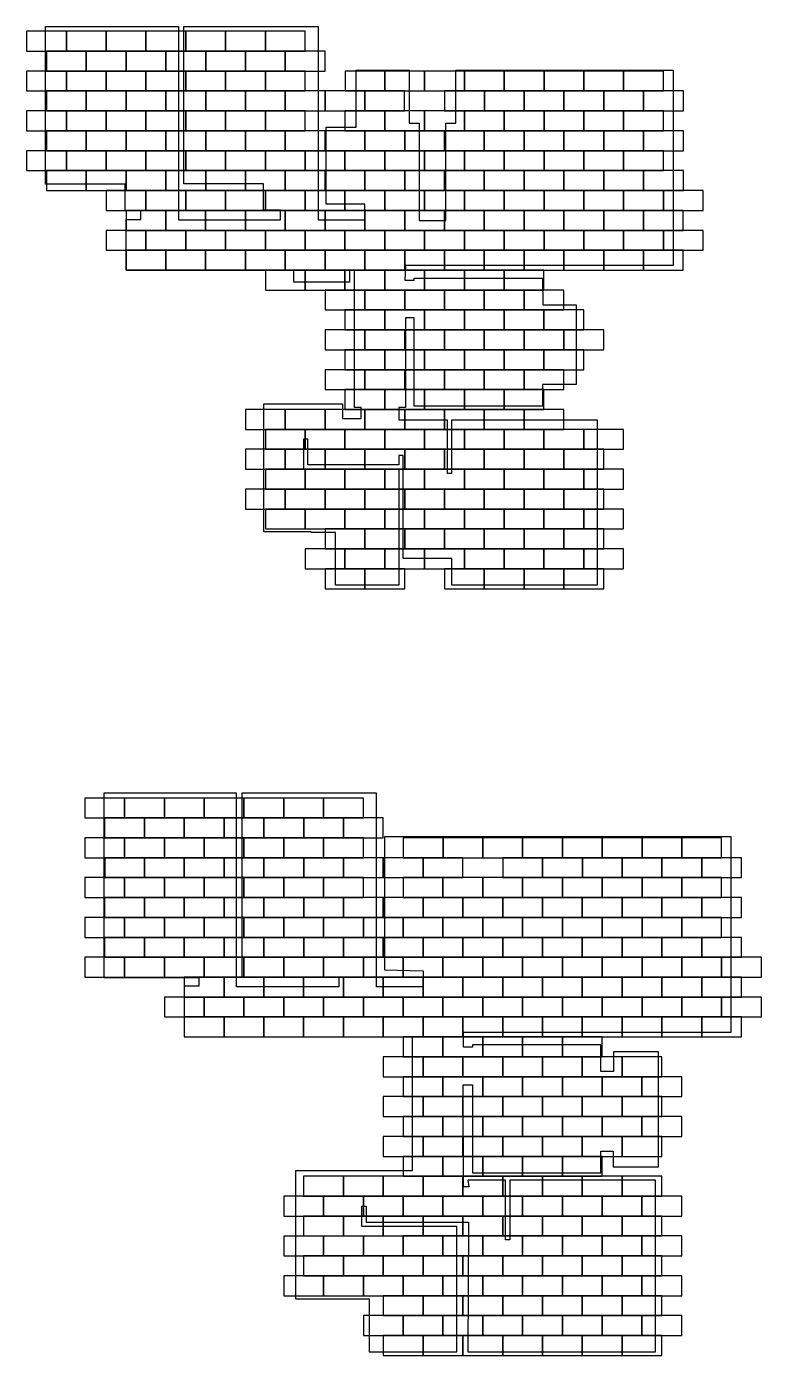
# Model space of a CAD drawing. Header units: millimetres. Extents: x 346859 to 753976, y -86090 to 5333.
# Drawn here: x 365323 to 381938, y -43270 to -13232 of the extents above; entities that cross this region are included whole.
import ezdxf

# ---------------------------------------------------------------- set-up
doc = ezdxf.new("R2010")
doc.units = ezdxf.units.MM
doc.header["$LTSCALE"] = 60
for name, color, linetype in [('03-WAL NEW', 3, 'Continuous'), ('06-FUR', 6, 'Continuous'), ('07-DIM WAL', 5, 'Continuous')]:
    doc.layers.add(name, color=color, linetype=linetype)

msp = doc.modelspace()

# ---------------------------------------------------------------- linework, layer by layer
at = {"layer": '03-WAL NEW'}
msp.add_lwpolyline([(365752, -16794.4), (365752, -13232.4), (368757, -13232.4), (368757, -17394.4), (368757, -17603.4), (371067, -17603.4), (371067, -17385.4), (370677, -17385.4), (370677, -16785.4), (368877, -16785.4), (368877, -13232.4), (371917, -13232.4), (371917, -17603.4), (372972, -17603.4), (372972, -17244.4), (372097, -17244.4), (372097, -15504.4), (372777, -15504.4), (372777, -14214.4), (373977, -14214.4), (373977, -15414.1), (374202, -15414.1), (374202, -17614.4), (374802, -17614.4), (374802, -15414.1), (375027, -15414.1), (375027, -14214.4), (379941, -14214.4), (379941, -18632.4), (373887, -18632.4), (373877, -18967.4), (374087, -18967.4), (374087, -18918.4), (376988, -18918.4), (376994, -19523.4), (377749, -19523.4), (377749, -21323.4), (376988, -21323.4), (376988, -21810.4), (374087, -21810.4), (374087, -19819.4), (373887, -19819.4), (373887, -21844.4), (373736.5, -21844.4), (373736.5, -22125.4), (374836, -22125.4), (374836, -23325.4), (374936, -23325.4), (374936, -22125.4), (378226, -22125.4), (378226, -25855.4), (374936, -25855.4), (374936, -25255.4), (373836.5, -25255.4), (373836.5, -22925.4), (373736.5, -22925.4), (373736.5, -23139.4), (371684, -23139.4), (371684, -22562.4), (371584, -22562.4), (371584, -23239.4), (373736.5, -23239.4), (373736.5, -25855.4), (372305, -25855.4), (372305, -24671.4), (371755, -24671.4), (371755, -24651.4), (371459, -24651.4), (370684, -24651.4), (370684, -21762.4), (371714, -21762.4), (372466, -21762.4), (372466, -22094.4), (372886.5, -22094.4), (372886.5, -21844.4), (372735, -21844.4), (372735, -18738.4), (372626, -18738.4), (372626, -19012.4), (371366, -19012.4), (371366, -18738.4), (367572, -18738.4), (367572, -17594.4), (367904, -17594.4), (367904, -17394.4), (367552, -17394.4), (367552, -16794.4), (365752, -16794.4)], dxfattribs=at)
at = {"layer": '06-FUR'}
for points in [[(365322.9, -13788.4), (366222.9, -13788.4), (366222.9, -13338.4), (365322.9, -13338.4)], [(366222.9, -13788.4), (367122.9, -13788.4), (367122.9, -13338.4), (366222.9, -13338.4)], [(367122.9, -13788.4), (368022.9, -13788.4), (368022.9, -13338.4), (367122.9, -13338.4)], [(368022.9, -13788.4), (368922.9, -13788.4), (368922.9, -13338.4), (368022.9, -13338.4)], [(368922.9, -13788.4), (369822.9, -13788.4), (369822.9, -13338.4), (368922.9, -13338.4)], [(369822.9, -13788.4), (370722.9, -13788.4), (370722.9, -13338.4), (369822.9, -13338.4)], [(370722.9, -13788.4), (371622.9, -13788.4), (371622.9, -13338.4), (370722.9, -13338.4)], [(365772.6, -14238.4), (366672.6, -14238.4), (366672.6, -13788.4), (365772.6, -13788.4)], [(366672.6, -14238.4), (367572.6, -14238.4), (367572.6, -13788.4), (366672.6, -13788.4)], [(367572.6, -14238.4), (368472.6, -14238.4), (368472.6, -13788.4), (367572.6, -13788.4)], [(368472.6, -14238.4), (369372.6, -14238.4), (369372.6, -13788.4), (368472.6, -13788.4)], [(369372.6, -14238.4), (370272.6, -14238.4), (370272.6, -13788.4), (369372.6, -13788.4)], [(370272.6, -14238.4), (371172.6, -14238.4), (371172.6, -13788.4), (370272.6, -13788.4)], [(371172.6, -14238.4), (372072.6, -14238.4), (372072.6, -13788.4), (371172.6, -13788.4)], [(365323.4, -14688.4), (366223.4, -14688.4), (366223.4, -14238.4), (365323.4, -14238.4)], [(366223.2, -14688.4), (367123.2, -14688.4), (367123.2, -14238.4), (366223.2, -14238.4)], [(367123.2, -14688.4), (368023.2, -14688.4), (368023.2, -14238.4), (367123.2, -14238.4)], [(368023.2, -14688.4), (368923.2, -14688.4), (368923.2, -14238.4), (368023.2, -14238.4)], [(368923.2, -14688.4), (369823.2, -14688.4), (369823.2, -14238.4), (368923.2, -14238.4)], [(369823.2, -14688.4), (370723.2, -14688.4), (370723.2, -14238.4), (369823.2, -14238.4)], [(370723.2, -14688.4), (371623.2, -14688.4), (371623.2, -14238.4), (370723.2, -14238.4)], [(372523.7, -14688.4), (373423.7, -14688.4), (373423.7, -14238.4), (372523.7, -14238.4)], [(373423.7, -14688.4), (374323.7, -14688.4), (374323.7, -14238.4), (373423.7, -14238.4)], [(374323.2, -14688.4), (375223.2, -14688.4), (375223.2, -14238.4), (374323.2, -14238.4)], [(375223.2, -14688.4), (376123.2, -14688.4), (376123.2, -14238.4), (375223.2, -14238.4)], [(376123.2, -14688.4), (377023.2, -14688.4), (377023.2, -14238.4), (376123.2, -14238.4)], [(377023.2, -14688.4), (377923.2, -14688.4), (377923.2, -14238.4), (377023.2, -14238.4)], [(377923.2, -14688.4), (378823.2, -14688.4), (378823.2, -14238.4), (377923.2, -14238.4)], [(378823.2, -14688.4), (379723.2, -14688.4), (379723.2, -14238.4), (378823.2, -14238.4)], [(365773.2, -15138.4), (366673.2, -15138.4), (366673.2, -14688.4), (365773.2, -14688.4)], [(366673.2, -15138.4), (367573.2, -15138.4), (367573.2, -14688.4), (366673.2, -14688.4)], [(367573.2, -15138.4), (368473.2, -15138.4), (368473.2, -14688.4), (367573.2, -14688.4)], [(368473.2, -15138.4), (369373.2, -15138.4), (369373.2, -14688.4), (368473.2, -14688.4)], [(369373.2, -15138.4), (370273.2, -15138.4), (370273.2, -14688.4), (369373.2, -14688.4)], [(370273.2, -15138.4), (371173.2, -15138.4), (371173.2, -14688.4), (370273.2, -14688.4)], [(371173.2, -15138.4), (372073.2, -15138.4), (372073.2, -14688.4), (371173.2, -14688.4)], [(372072, -15138.4), (372972, -15138.4), (372972, -14688.4), (372072, -14688.4)], [(372970.9, -15138.4), (373870.9, -15138.4), (373870.9, -14688.4), (372970.9, -14688.4)], [(374773.2, -15138.4), (375673.2, -15138.4), (375673.2, -14688.4), (374773.2, -14688.4)], [(375673.2, -15138.4), (376573.2, -15138.4), (376573.2, -14688.4), (375673.2, -14688.4)], [(376573.2, -15138.4), (377473.2, -15138.4), (377473.2, -14688.4), (376573.2, -14688.4)], [(377473.2, -15138.4), (378373.2, -15138.4), (378373.2, -14688.4), (377473.2, -14688.4)], [(378373.2, -15138.4), (379273.2, -15138.4), (379273.2, -14688.4), (378373.2, -14688.4)], [(379273.2, -15138.4), (380173.2, -15138.4), (380173.2, -14688.4), (379273.2, -14688.4)], [(365323.2, -15588.4), (366223.2, -15588.4), (366223.2, -15138.4), (365323.2, -15138.4)], [(366223.2, -15588.4), (367123.2, -15588.4), (367123.2, -15138.4), (366223.2, -15138.4)], [(367123.2, -15588.4), (368023.2, -15588.4), (368023.2, -15138.4), (367123.2, -15138.4)], [(368023.2, -15588.4), (368923.2, -15588.4), (368923.2, -15138.4), (368023.2, -15138.4)], [(368923.2, -15588.4), (369823.2, -15588.4), (369823.2, -15138.4), (368923.2, -15138.4)], [(369823.2, -15588.4), (370723.2, -15588.4), (370723.2, -15138.4), (369823.2, -15138.4)], [(370723.2, -15588.4), (371623.2, -15588.4), (371623.2, -15138.4), (370723.2, -15138.4)], [(372522.6, -15588.4), (373422.6, -15588.4), (373422.6, -15138.4), (372522.6, -15138.4)], [(373422.6, -15588.4), (374322.6, -15588.4), (374322.6, -15138.4), (373422.6, -15138.4)], [(374323.2, -15588.4), (375223.2, -15588.4), (375223.2, -15138.4), (374323.2, -15138.4)], [(375223.2, -15588.4), (376123.2, -15588.4), (376123.2, -15138.4), (375223.2, -15138.4)], [(376123.2, -15588.4), (377023.2, -15588.4), (377023.2, -15138.4), (376123.2, -15138.4)], [(377023.2, -15588.4), (377923.2, -15588.4), (377923.2, -15138.4), (377023.2, -15138.4)], [(377923.2, -15588.4), (378823.2, -15588.4), (378823.2, -15138.4), (377923.2, -15138.4)], [(378823.2, -15588.4), (379723.2, -15588.4), (379723.2, -15138.4), (378823.2, -15138.4)], [(365772.9, -16038.4), (366672.9, -16038.4), (366672.9, -15588.4), (365772.9, -15588.4)], [(366672.9, -16038.4), (367572.9, -16038.4), (367572.9, -15588.4), (366672.9, -15588.4)], [(367572.9, -16038.4), (368472.9, -16038.4), (368472.9, -15588.4), (367572.9, -15588.4)], [(368472.9, -16038.4), (369372.9, -16038.4), (369372.9, -15588.4), (368472.9, -15588.4)], [(369372.9, -16038.4), (370272.9, -16038.4), (370272.9, -15588.4), (369372.9, -15588.4)], [(370272.9, -16038.4), (371172.9, -16038.4), (371172.9, -15588.4), (370272.9, -15588.4)], [(371172.9, -16038.4), (372072.9, -16038.4), (372072.9, -15588.4), (371172.9, -15588.4)], [(372072.6, -16038.4), (372972.6, -16038.4), (372972.6, -15588.4), (372072.6, -15588.4)], [(372972.6, -16038.4), (373872.6, -16038.4), (373872.6, -15588.4), (372972.6, -15588.4)], [(373872.6, -16038.4), (374772.6, -16038.4), (374772.6, -15588.4), (373872.6, -15588.4)], [(374772.9, -16038.4), (375672.9, -16038.4), (375672.9, -15588.4), (374772.9, -15588.4)], [(375672.9, -16038.4), (376572.9, -16038.4), (376572.9, -15588.4), (375672.9, -15588.4)], [(376572.9, -16038.4), (377472.9, -16038.4), (377472.9, -15588.4), (376572.9, -15588.4)], [(377472.9, -16038.4), (378372.9, -16038.4), (378372.9, -15588.4), (377472.9, -15588.4)], [(378372.9, -16038.4), (379272.9, -16038.4), (379272.9, -15588.4), (378372.9, -15588.4)], [(379272.9, -16038.4), (380172.9, -16038.4), (380172.9, -15588.4), (379272.9, -15588.4)], [(365322.9, -16488.4), (366222.9, -16488.4), (366222.9, -16038.4), (365322.9, -16038.4)], [(366222.9, -16488.4), (367122.9, -16488.4), (367122.9, -16038.4), (366222.9, -16038.4)], [(367122.9, -16488.4), (368022.9, -16488.4), (368022.9, -16038.4), (367122.9, -16038.4)], [(368022.9, -16488.4), (368922.9, -16488.4), (368922.9, -16038.4), (368022.9, -16038.4)], [(368922.9, -16488.4), (369822.9, -16488.4), (369822.9, -16038.4), (368922.9, -16038.4)], [(369822.9, -16488.4), (370722.9, -16488.4), (370722.9, -16038.4), (369822.9, -16038.4)], [(370722.9, -16488.4), (371622.9, -16488.4), (371622.9, -16038.4), (370722.9, -16038.4)], [(371622.6, -16488.4), (372522.6, -16488.4), (372522.6, -16038.4), (371622.6, -16038.4)], [(372522.6, -16488.4), (373422.6, -16488.4), (373422.6, -16038.4), (372522.6, -16038.4)], [(373422.6, -16488.4), (374322.6, -16488.4), (374322.6, -16038.4), (373422.6, -16038.4)], [(374322.9, -16488.4), (375222.9, -16488.4), (375222.9, -16038.4), (374322.9, -16038.4)], [(375222.9, -16488.4), (376122.9, -16488.4), (376122.9, -16038.4), (375222.9, -16038.4)], [(376122.9, -16488.4), (377022.9, -16488.4), (377022.9, -16038.4), (376122.9, -16038.4)], [(377022.9, -16488.4), (377922.9, -16488.4), (377922.9, -16038.4), (377022.9, -16038.4)], [(377922.9, -16488.4), (378822.9, -16488.4), (378822.9, -16038.4), (377922.9, -16038.4)], [(378822.9, -16488.4), (379722.9, -16488.4), (379722.9, -16038.4), (378822.9, -16038.4)], [(365772.6, -16938.4), (366672.6, -16938.4), (366672.6, -16488.4), (365772.6, -16488.4)], [(366672.6, -16938.4), (367572.6, -16938.4), (367572.6, -16488.4), (366672.6, -16488.4)], [(367572.6, -16938.4), (368472.6, -16938.4), (368472.6, -16488.4), (367572.6, -16488.4)], [(368472.6, -16938.4), (369372.6, -16938.4), (369372.6, -16488.4), (368472.6, -16488.4)], [(369372.6, -16938.4), (370272.6, -16938.4), (370272.6, -16488.4), (369372.6, -16488.4)], [(370272.6, -16938.4), (371172.6, -16938.4), (371172.6, -16488.4), (370272.6, -16488.4)], [(371172.6, -16938.4), (372072.6, -16938.4), (372072.6, -16488.4), (371172.6, -16488.4)], [(372072.6, -16938.4), (372972.6, -16938.4), (372972.6, -16488.4), (372072.6, -16488.4)], [(372972.6, -16938.4), (373872.6, -16938.4), (373872.6, -16488.4), (372972.6, -16488.4)], [(373872.6, -16938.4), (374772.6, -16938.4), (374772.6, -16488.4), (373872.6, -16488.4)], [(374772.6, -16938.4), (375672.6, -16938.4), (375672.6, -16488.4), (374772.6, -16488.4)], [(375672.6, -16938.4), (376572.6, -16938.4), (376572.6, -16488.4), (375672.6, -16488.4)], [(376572.6, -16938.4), (377472.6, -16938.4), (377472.6, -16488.4), (376572.6, -16488.4)], [(377472.6, -16938.4), (378372.6, -16938.4), (378372.6, -16488.4), (377472.6, -16488.4)], [(378372.6, -16938.4), (379272.6, -16938.4), (379272.6, -16488.4), (378372.6, -16488.4)], [(379272.6, -16938.4), (380172.6, -16938.4), (380172.6, -16488.4), (379272.6, -16488.4)], [(367122.6, -17388.4), (368022.6, -17388.4), (368022.6, -16938.4), (367122.6, -16938.4)], [(368022.6, -17388.4), (368922.6, -17388.4), (368922.6, -16938.4), (368022.6, -16938.4)], [(368922.6, -17388.4), (369822.6, -17388.4), (369822.6, -16938.4), (368922.6, -16938.4)], [(369822.6, -17388.4), (370722.6, -17388.4), (370722.6, -16938.4), (369822.6, -16938.4)], [(370722.6, -17388.4), (371622.6, -17388.4), (371622.6, -16938.4), (370722.6, -16938.4)], [(371622.6, -17388.4), (372522.6, -17388.4), (372522.6, -16938.4), (371622.6, -16938.4)], [(372522.6, -17388.4), (373422.6, -17388.4), (373422.6, -16938.4), (372522.6, -16938.4)], [(373422.6, -17388.4), (374322.6, -17388.4), (374322.6, -16938.4), (373422.6, -16938.4)], [(374322.6, -17388.4), (375222.6, -17388.4), (375222.6, -16938.4), (374322.6, -16938.4)], [(375222.6, -17388.4), (376122.6, -17388.4), (376122.6, -16938.4), (375222.6, -16938.4)], [(376122.6, -17388.4), (377022.6, -17388.4), (377022.6, -16938.4), (376122.6, -16938.4)], [(377022.6, -17388.4), (377922.6, -17388.4), (377922.6, -16938.4), (377022.6, -16938.4)], [(377922.6, -17388.4), (378822.6, -17388.4), (378822.6, -16938.4), (377922.6, -16938.4)], [(378822.6, -17388.4), (379722.6, -17388.4), (379722.6, -16938.4), (378822.6, -16938.4)], [(379722.6, -17388.4), (380622.6, -17388.4), (380622.6, -16938.4), (379722.6, -16938.4)], [(367572.3, -17838.4), (368472.3, -17838.4), (368472.3, -17388.4), (367572.3, -17388.4)], [(368472.3, -17838.4), (369372.3, -17838.4), (369372.3, -17388.4), (368472.3, -17388.4)], [(369372.3, -17838.4), (370272.3, -17838.4), (370272.3, -17388.4), (369372.3, -17388.4)], [(370272.3, -17838.4), (371172.3, -17838.4), (371172.3, -17388.4), (370272.3, -17388.4)], [(371172.3, -17838.4), (372072.3, -17838.4), (372072.3, -17388.4), (371172.3, -17388.4)], [(372072.3, -17838.4), (372972.3, -17838.4), (372972.3, -17388.4), (372072.3, -17388.4)], [(372972.3, -17838.4), (373872.3, -17838.4), (373872.3, -17388.4), (372972.3, -17388.4)], [(373872.3, -17838.4), (374772.3, -17838.4), (374772.3, -17388.4), (373872.3, -17388.4)], [(374772.3, -17838.4), (375672.3, -17838.4), (375672.3, -17388.4), (374772.3, -17388.4)], [(375672.3, -17838.4), (376572.3, -17838.4), (376572.3, -17388.4), (375672.3, -17388.4)], [(376572.3, -17838.4), (377472.3, -17838.4), (377472.3, -17388.4), (376572.3, -17388.4)], [(377472.3, -17838.4), (378372.3, -17838.4), (378372.3, -17388.4), (377472.3, -17388.4)], [(378372.3, -17838.4), (379272.3, -17838.4), (379272.3, -17388.4), (378372.3, -17388.4)], [(379272.3, -17838.4), (380172.3, -17838.4), (380172.3, -17388.4), (379272.3, -17388.4)], [(367122.3, -18288.4), (368022.3, -18288.4), (368022.3, -17838.4), (367122.3, -17838.4)], [(368022.3, -18288.4), (368922.3, -18288.4), (368922.3, -17838.4), (368022.3, -17838.4)], [(368922.3, -18288.4), (369822.3, -18288.4), (369822.3, -17838.4), (368922.3, -17838.4)], [(369822.3, -18288.4), (370722.3, -18288.4), (370722.3, -17838.4), (369822.3, -17838.4)], [(370722.3, -18288.4), (371622.3, -18288.4), (371622.3, -17838.4), (370722.3, -17838.4)], [(371622.3, -18288.4), (372522.3, -18288.4), (372522.3, -17838.4), (371622.3, -17838.4)], [(372522.3, -18288.4), (373422.3, -18288.4), (373422.3, -17838.4), (372522.3, -17838.4)], [(373422.3, -18288.4), (374322.3, -18288.4), (374322.3, -17838.4), (373422.3, -17838.4)], [(374322.3, -18288.4), (375222.3, -18288.4), (375222.3, -17838.4), (374322.3, -17838.4)], [(375222.3, -18288.4), (376122.3, -18288.4), (376122.3, -17838.4), (375222.3, -17838.4)], [(376122.3, -18288.4), (377022.3, -18288.4), (377022.3, -17838.4), (376122.3, -17838.4)], [(377022.3, -18288.4), (377922.3, -18288.4), (377922.3, -17838.4), (377022.3, -17838.4)], [(377922.3, -18288.4), (378822.3, -18288.4), (378822.3, -17838.4), (377922.3, -17838.4)], [(378822.3, -18288.4), (379722.3, -18288.4), (379722.3, -17838.4), (378822.3, -17838.4)], [(379722.3, -18288.4), (380622.3, -18288.4), (380622.3, -17838.4), (379722.3, -17838.4)], [(367572, -18738.4), (368472, -18738.4), (368472, -18288.4), (367572, -18288.4)], [(368472, -18738.4), (369372, -18738.4), (369372, -18288.4), (368472, -18288.4)], [(369372, -18738.4), (370272, -18738.4), (370272, -18288.4), (369372, -18288.4)], [(370272, -18738.4), (371172, -18738.4), (371172, -18288.4), (370272, -18288.4)], [(371172, -18738.4), (372072, -18738.4), (372072, -18288.4), (371172, -18288.4)], [(372072, -18738.4), (372972, -18738.4), (372972, -18288.4), (372072, -18288.4)], [(372972, -18738.4), (373872, -18738.4), (373872, -18288.4), (372972, -18288.4)], [(373872, -18738.4), (374772, -18738.4), (374772, -18288.4), (373872, -18288.4)], [(374772, -18738.4), (375672, -18738.4), (375672, -18288.4), (374772, -18288.4)], [(375672, -18738.4), (376572, -18738.4), (376572, -18288.4), (375672, -18288.4)], [(376572, -18738.4), (377472, -18738.4), (377472, -18288.4), (376572, -18288.4)], [(377472, -18738.4), (378372, -18738.4), (378372, -18288.4), (377472, -18288.4)], [(378372, -18738.4), (379272, -18738.4), (379272, -18288.4), (378372, -18288.4)], [(379272, -18738.4), (380172, -18738.4), (380172, -18288.4), (379272, -18288.4)], [(370722, -19188.4), (371622, -19188.4), (371622, -18738.4), (370722, -18738.4)], [(371622, -19188.4), (372522, -19188.4), (372522, -18738.4), (371622, -18738.4)], [(372522, -19188.4), (373422, -19188.4), (373422, -18738.4), (372522, -18738.4)], [(373422, -19188.4), (374322, -19188.4), (374322, -18738.4), (373422, -18738.4)], [(374322, -19188.4), (375222, -19188.4), (375222, -18738.4), (374322, -18738.4)], [(375222, -19188.4), (376122, -19188.4), (376122, -18738.4), (375222, -18738.4)], [(376122, -19188.4), (377022, -19188.4), (377022, -18738.4), (376122, -18738.4)], [(372072, -19638.4), (372972, -19638.4), (372972, -19188.4), (372072, -19188.4)], [(372972, -19638.4), (373872, -19638.4), (373872, -19188.4), (372972, -19188.4)], [(373872, -19638.4), (374772, -19638.4), (374772, -19188.4), (373872, -19188.4)], [(374772, -19638.4), (375672, -19638.4), (375672, -19188.4), (374772, -19188.4)], [(375672, -19638.4), (376572, -19638.4), (376572, -19188.4), (375672, -19188.4)], [(376572, -19638.4), (377472, -19638.4), (377472, -19188.4), (376572, -19188.4)], [(372522, -20088.4), (373422, -20088.4), (373422, -19638.4), (372522, -19638.4)], [(373422, -20088.4), (374322, -20088.4), (374322, -19638.4), (373422, -19638.4)], [(374322, -20088.4), (375222, -20088.4), (375222, -19638.4), (374322, -19638.4)], [(375222, -20088.4), (376122, -20088.4), (376122, -19638.4), (375222, -19638.4)], [(376122, -20088.4), (377022, -20088.4), (377022, -19638.4), (376122, -19638.4)], [(377022, -20088.4), (377922, -20088.4), (377922, -19638.4), (377022, -19638.4)], [(372072, -20538.4), (372972, -20538.4), (372972, -20088.4), (372072, -20088.4)], [(372972, -20538.4), (373872, -20538.4), (373872, -20088.4), (372972, -20088.4)], [(373872, -20538.4), (374772, -20538.4), (374772, -20088.4), (373872, -20088.4)], [(374772, -20538.4), (375672, -20538.4), (375672, -20088.4), (374772, -20088.4)], [(375672, -20538.4), (376572, -20538.4), (376572, -20088.4), (375672, -20088.4)], [(376572, -20538.4), (377472, -20538.4), (377472, -20088.4), (376572, -20088.4)], [(377472, -20538.4), (378372, -20538.4), (378372, -20088.4), (377472, -20088.4)], [(372522, -20988.4), (373422, -20988.4), (373422, -20538.4), (372522, -20538.4)], [(373422, -20988.4), (374322, -20988.4), (374322, -20538.4), (373422, -20538.4)], [(374322, -20988.4), (375222, -20988.4), (375222, -20538.4), (374322, -20538.4)], [(375222, -20988.4), (376122, -20988.4), (376122, -20538.4), (375222, -20538.4)], [(376122, -20988.4), (377022, -20988.4), (377022, -20538.4), (376122, -20538.4)], [(377022, -20988.4), (377922, -20988.4), (377922, -20538.4), (377022, -20538.4)], [(372072, -21438.4), (372972, -21438.4), (372972, -20988.4), (372072, -20988.4)], [(372972, -21438.4), (373872, -21438.4), (373872, -20988.4), (372972, -20988.4)], [(373872, -21438.4), (374772, -21438.4), (374772, -20988.4), (373872, -20988.4)], [(374772, -21438.4), (375672, -21438.4), (375672, -20988.4), (374772, -20988.4)], [(375672, -21438.4), (376572, -21438.4), (376572, -20988.4), (375672, -20988.4)], [(376572, -21438.4), (377472, -21438.4), (377472, -20988.4), (376572, -20988.4)], [(372522, -21888.4), (373422, -21888.4), (373422, -21438.4), (372522, -21438.4)], [(373422, -21888.4), (374322, -21888.4), (374322, -21438.4), (373422, -21438.4)], [(374322, -21888.4), (375222, -21888.4), (375222, -21438.4), (374322, -21438.4)], [(375222, -21888.4), (376122, -21888.4), (376122, -21438.4), (375222, -21438.4)], [(376122, -21888.4), (377022, -21888.4), (377022, -21438.4), (376122, -21438.4)], [(370272, -22338.4), (371172, -22338.4), (371172, -21888.4), (370272, -21888.4)], [(371172, -22338.4), (372072, -22338.4), (372072, -21888.4), (371172, -21888.4)], [(372072, -22338.4), (372972, -22338.4), (372972, -21888.4), (372072, -21888.4)], [(372972, -22338.4), (373872, -22338.4), (373872, -21888.4), (372972, -21888.4)], [(373872, -22338.4), (374772, -22338.4), (374772, -21888.4), (373872, -21888.4)], [(374772, -22338.4), (375672, -22338.4), (375672, -21888.4), (374772, -21888.4)], [(375672, -22338.4), (376572, -22338.4), (376572, -21888.4), (375672, -21888.4)], [(376572, -22338.4), (377472, -22338.4), (377472, -21888.4), (376572, -21888.4)], [(370722, -22788.4), (371622, -22788.4), (371622, -22338.4), (370722, -22338.4)], [(371622, -22788.4), (372522, -22788.4), (372522, -22338.4), (371622, -22338.4)], [(372522, -22788.4), (373422, -22788.4), (373422, -22338.4), (372522, -22338.4)], [(373422, -22788.4), (374322, -22788.4), (374322, -22338.4), (373422, -22338.4)], [(374322, -22788.4), (375222, -22788.4), (375222, -22338.4), (374322, -22338.4)], [(375222, -22788.4), (376122, -22788.4), (376122, -22338.4), (375222, -22338.4)], [(376122, -22788.4), (377022, -22788.4), (377022, -22338.4), (376122, -22338.4)], [(377022, -22788.4), (377922, -22788.4), (377922, -22338.4), (377022, -22338.4)], [(377922, -22788.4), (378822, -22788.4), (378822, -22338.4), (377922, -22338.4)], [(370272, -23238.4), (371172, -23238.4), (371172, -22788.4), (370272, -22788.4)], [(371172, -23238.4), (372072, -23238.4), (372072, -22788.4), (371172, -22788.4)], [(372072, -23238.4), (372972, -23238.4), (372972, -22788.4), (372072, -22788.4)], [(372972, -23238.4), (373872, -23238.4), (373872, -22788.4), (372972, -22788.4)], [(373872, -23238.4), (374772, -23238.4), (374772, -22788.4), (373872, -22788.4)], [(374772, -23238.4), (375672, -23238.4), (375672, -22788.4), (374772, -22788.4)], [(375672, -23238.4), (376572, -23238.4), (376572, -22788.4), (375672, -22788.4)], [(376572, -23238.4), (377472, -23238.4), (377472, -22788.4), (376572, -22788.4)], [(377472, -23238.4), (378372, -23238.4), (378372, -22788.4), (377472, -22788.4)], [(370722, -23689.4), (371622, -23689.4), (371622, -23239.4), (370722, -23239.4)], [(371622, -23689.4), (372522, -23689.4), (372522, -23239.4), (371622, -23239.4)], [(372522, -23688.4), (373422, -23688.4), (373422, -23238.4), (372522, -23238.4)], [(373422, -23688.4), (374322, -23688.4), (374322, -23238.4), (373422, -23238.4)], [(374322, -23688.4), (375222, -23688.4), (375222, -23238.4), (374322, -23238.4)], [(375222, -23688.4), (376122, -23688.4), (376122, -23238.4), (375222, -23238.4)], [(376122, -23688.4), (377022, -23688.4), (377022, -23238.4), (376122, -23238.4)], [(377022, -23688.4), (377922, -23688.4), (377922, -23238.4), (377022, -23238.4)], [(377922, -23688.4), (378822, -23688.4), (378822, -23238.4), (377922, -23238.4)], [(370272, -24139.4), (371172, -24139.4), (371172, -23689.4), (370272, -23689.4)], [(371172, -24138.4), (372072, -24138.4), (372072, -23688.4), (371172, -23688.4)], [(372072, -24138.4), (372972, -24138.4), (372972, -23688.4), (372072, -23688.4)], [(372972, -24138.4), (373872, -24138.4), (373872, -23688.4), (372972, -23688.4)], [(373872, -24138.4), (374772, -24138.4), (374772, -23688.4), (373872, -23688.4)], [(374772, -24138.4), (375672, -24138.4), (375672, -23688.4), (374772, -23688.4)], [(375672, -24138.4), (376572, -24138.4), (376572, -23688.4), (375672, -23688.4)], [(376572, -24138.4), (377472, -24138.4), (377472, -23688.4), (376572, -23688.4)], [(377472, -24138.4), (378372, -24138.4), (378372, -23688.4), (377472, -23688.4)], [(370722, -24588.4), (371622, -24588.4), (371622, -24138.4), (370722, -24138.4)], [(371622, -24588.4), (372522, -24588.4), (372522, -24138.4), (371622, -24138.4)], [(372522, -24588.4), (373422, -24588.4), (373422, -24138.4), (372522, -24138.4)], [(373422, -24588.4), (374322, -24588.4), (374322, -24138.4), (373422, -24138.4)], [(374322, -24588.4), (375222, -24588.4), (375222, -24138.4), (374322, -24138.4)], [(375222, -24588.4), (376122, -24588.4), (376122, -24138.4), (375222, -24138.4)], [(376122, -24588.4), (377022, -24588.4), (377022, -24138.4), (376122, -24138.4)], [(377022, -24588.4), (377922, -24588.4), (377922, -24138.4), (377022, -24138.4)], [(377922, -24588.4), (378822, -24588.4), (378822, -24138.4), (377922, -24138.4)], [(372072, -25038.4), (372972, -25038.4), (372972, -24588.4), (372072, -24588.4)], [(372972, -25038.4), (373872, -25038.4), (373872, -24588.4), (372972, -24588.4)], [(373872, -25038.4), (374772, -25038.4), (374772, -24588.4), (373872, -24588.4)], [(374772, -25038.4), (375672, -25038.4), (375672, -24588.4), (374772, -24588.4)], [(375672, -25038.4), (376572, -25038.4), (376572, -24588.4), (375672, -24588.4)], [(376572, -25038.4), (377472, -25038.4), (377472, -24588.4), (376572, -24588.4)], [(377472, -25038.4), (378372, -25038.4), (378372, -24588.4), (377472, -24588.4)], [(371622, -25488.4), (372522, -25488.4), (372522, -25038.4), (371622, -25038.4)], [(372522, -25488.4), (373422, -25488.4), (373422, -25038.4), (372522, -25038.4)], [(373422, -25488.4), (374322, -25488.4), (374322, -25038.4), (373422, -25038.4)], [(374322, -25488.4), (375222, -25488.4), (375222, -25038.4), (374322, -25038.4)], [(375222, -25488.4), (376122, -25488.4), (376122, -25038.4), (375222, -25038.4)], [(376122, -25488.4), (377022, -25488.4), (377022, -25038.4), (376122, -25038.4)], [(377022, -25488.4), (377922, -25488.4), (377922, -25038.4), (377022, -25038.4)], [(377922, -25488.4), (378822, -25488.4), (378822, -25038.4), (377922, -25038.4)], [(372072, -25938.4), (372972, -25938.4), (372972, -25488.4), (372072, -25488.4)], [(372972, -25938.4), (373872, -25938.4), (373872, -25488.4), (372972, -25488.4)], [(374772, -25938.4), (375672, -25938.4), (375672, -25488.4), (374772, -25488.4)], [(375672, -25938.4), (376572, -25938.4), (376572, -25488.4), (375672, -25488.4)], [(376572, -25938.4), (377472, -25938.4), (377472, -25488.4), (376572, -25488.4)], [(377472, -25938.4), (378372, -25938.4), (378372, -25488.4), (377472, -25488.4)], [(366638.6, -31120.2), (367538.6, -31120.2), (367538.6, -30670.2), (366638.6, -30670.2)], [(367538.6, -31120.2), (368438.6, -31120.2), (368438.6, -30670.2), (367538.6, -30670.2)], [(368438.6, -31120.2), (369338.6, -31120.2), (369338.6, -30670.2), (368438.6, -30670.2)], [(369338.6, -31120.2), (370238.6, -31120.2), (370238.6, -30670.2), (369338.6, -30670.2)], [(370238.6, -31120.2), (371138.6, -31120.2), (371138.6, -30670.2), (370238.6, -30670.2)], [(371138.6, -31120.2), (372038.6, -31120.2), (372038.6, -30670.2), (371138.6, -30670.2)], [(372038.6, -31120.2), (372938.6, -31120.2), (372938.6, -30670.2), (372038.6, -30670.2)], [(367088.3, -31570.2), (367988.3, -31570.2), (367988.3, -31120.2), (367088.3, -31120.2)], [(367988.3, -31570.2), (368888.3, -31570.2), (368888.3, -31120.2), (367988.3, -31120.2)], [(368888.3, -31570.2), (369788.3, -31570.2), (369788.3, -31120.2), (368888.3, -31120.2)], [(369788.3, -31570.2), (370688.3, -31570.2), (370688.3, -31120.2), (369788.3, -31120.2)], [(370688.3, -31570.2), (371588.3, -31570.2), (371588.3, -31120.2), (370688.3, -31120.2)], [(371588.3, -31570.2), (372488.3, -31570.2), (372488.3, -31120.2), (371588.3, -31120.2)], [(372488.3, -31570.2), (373388.3, -31570.2), (373388.3, -31120.2), (372488.3, -31120.2)], [(366639.2, -32020.2), (367539.2, -32020.2), (367539.2, -31570.2), (366639.2, -31570.2)], [(367538.9, -32020.2), (368438.9, -32020.2), (368438.9, -31570.2), (367538.9, -31570.2)], [(368438.9, -32020.2), (369338.9, -32020.2), (369338.9, -31570.2), (368438.9, -31570.2)], [(369338.9, -32020.2), (370238.9, -32020.2), (370238.9, -31570.2), (369338.9, -31570.2)], [(370238.9, -32020.2), (371138.9, -32020.2), (371138.9, -31570.2), (370238.9, -31570.2)], [(371138.9, -32020.2), (372038.9, -32020.2), (372038.9, -31570.2), (371138.9, -31570.2)], [(372038.9, -32020.2), (372938.9, -32020.2), (372938.9, -31570.2), (372038.9, -31570.2)], [(373839.5, -32020.2), (374739.5, -32020.2), (374739.5, -31570.2), (373839.5, -31570.2)], [(374739.5, -32020.2), (375639.5, -32020.2), (375639.5, -31570.2), (374739.5, -31570.2)], [(375638.9, -32020.2), (376538.9, -32020.2), (376538.9, -31570.2), (375638.9, -31570.2)], [(376538.9, -32020.2), (377438.9, -32020.2), (377438.9, -31570.2), (376538.9, -31570.2)], [(377438.9, -32020.2), (378338.9, -32020.2), (378338.9, -31570.2), (377438.9, -31570.2)], [(378338.9, -32020.2), (379238.9, -32020.2), (379238.9, -31570.2), (378338.9, -31570.2)], [(379238.9, -32020.2), (380138.9, -32020.2), (380138.9, -31570.2), (379238.9, -31570.2)], [(380138.9, -32020.2), (381038.9, -32020.2), (381038.9, -31570.2), (380138.9, -31570.2)], [(367088.9, -32470.2), (367988.9, -32470.2), (367988.9, -32020.2), (367088.9, -32020.2)], [(367988.9, -32470.2), (368888.9, -32470.2), (368888.9, -32020.2), (367988.9, -32020.2)], [(368888.9, -32470.2), (369788.9, -32470.2), (369788.9, -32020.2), (368888.9, -32020.2)], [(369788.9, -32470.2), (370688.9, -32470.2), (370688.9, -32020.2), (369788.9, -32020.2)], [(370688.9, -32470.2), (371588.9, -32470.2), (371588.9, -32020.2), (370688.9, -32020.2)], [(371588.9, -32470.2), (372488.9, -32470.2), (372488.9, -32020.2), (371588.9, -32020.2)], [(372488.9, -32470.2), (373388.9, -32470.2), (373388.9, -32020.2), (372488.9, -32020.2)], [(373387.8, -32470.2), (374287.8, -32470.2), (374287.8, -32020.2), (373387.8, -32020.2)], [(374286.6, -32470.2), (375186.6, -32470.2), (375186.6, -32020.2), (374286.6, -32020.2)], [(376088.9, -32470.2), (376988.9, -32470.2), (376988.9, -32020.2), (376088.9, -32020.2)], [(376988.9, -32470.2), (377888.9, -32470.2), (377888.9, -32020.2), (376988.9, -32020.2)], [(377888.9, -32470.2), (378788.9, -32470.2), (378788.9, -32020.2), (377888.9, -32020.2)], [(378788.9, -32470.2), (379688.9, -32470.2), (379688.9, -32020.2), (378788.9, -32020.2)], [(379688.9, -32470.2), (380588.9, -32470.2), (380588.9, -32020.2), (379688.9, -32020.2)], [(380588.9, -32470.2), (381488.9, -32470.2), (381488.9, -32020.2), (380588.9, -32020.2)], [(366638.9, -32920.2), (367538.9, -32920.2), (367538.9, -32470.2), (366638.9, -32470.2)], [(367538.9, -32920.2), (368438.9, -32920.2), (368438.9, -32470.2), (367538.9, -32470.2)], [(368438.9, -32920.2), (369338.9, -32920.2), (369338.9, -32470.2), (368438.9, -32470.2)], [(369338.9, -32920.2), (370238.9, -32920.2), (370238.9, -32470.2), (369338.9, -32470.2)], [(370238.9, -32920.2), (371138.9, -32920.2), (371138.9, -32470.2), (370238.9, -32470.2)], [(371138.9, -32920.2), (372038.9, -32920.2), (372038.9, -32470.2), (371138.9, -32470.2)], [(372038.9, -32920.2), (372938.9, -32920.2), (372938.9, -32470.2), (372038.9, -32470.2)], [(373838.3, -32920.2), (374738.3, -32920.2), (374738.3, -32470.2), (373838.3, -32470.2)], [(374738.3, -32920.2), (375638.3, -32920.2), (375638.3, -32470.2), (374738.3, -32470.2)], [(375638.9, -32920.2), (376538.9, -32920.2), (376538.9, -32470.2), (375638.9, -32470.2)], [(376538.9, -32920.2), (377438.9, -32920.2), (377438.9, -32470.2), (376538.9, -32470.2)], [(377438.9, -32920.2), (378338.9, -32920.2), (378338.9, -32470.2), (377438.9, -32470.2)], [(378338.9, -32920.2), (379238.9, -32920.2), (379238.9, -32470.2), (378338.9, -32470.2)], [(379238.9, -32920.2), (380138.9, -32920.2), (380138.9, -32470.2), (379238.9, -32470.2)], [(380138.9, -32920.2), (381038.9, -32920.2), (381038.9, -32470.2), (380138.9, -32470.2)], [(367088.6, -33370.2), (367988.6, -33370.2), (367988.6, -32920.2), (367088.6, -32920.2)], [(367988.6, -33370.2), (368888.6, -33370.2), (368888.6, -32920.2), (367988.6, -32920.2)], [(368888.6, -33370.2), (369788.6, -33370.2), (369788.6, -32920.2), (368888.6, -32920.2)], [(369788.6, -33370.2), (370688.6, -33370.2), (370688.6, -32920.2), (369788.6, -32920.2)], [(370688.6, -33370.2), (371588.6, -33370.2), (371588.6, -32920.2), (370688.6, -32920.2)], [(371588.6, -33370.2), (372488.6, -33370.2), (372488.6, -32920.2), (371588.6, -32920.2)], [(372488.6, -33370.2), (373388.6, -33370.2), (373388.6, -32920.2), (372488.6, -32920.2)], [(373388.3, -33370.2), (374288.3, -33370.2), (374288.3, -32920.2), (373388.3, -32920.2)], [(374288.3, -33370.2), (375188.3, -33370.2), (375188.3, -32920.2), (374288.3, -32920.2)], [(375188.3, -33370.2), (376088.3, -33370.2), (376088.3, -32920.2), (375188.3, -32920.2)], [(376088.6, -33370.2), (376988.6, -33370.2), (376988.6, -32920.2), (376088.6, -32920.2)], [(376988.6, -33370.2), (377888.6, -33370.2), (377888.6, -32920.2), (376988.6, -32920.2)], [(377888.6, -33370.2), (378788.6, -33370.2), (378788.6, -32920.2), (377888.6, -32920.2)], [(378788.6, -33370.2), (379688.6, -33370.2), (379688.6, -32920.2), (378788.6, -32920.2)], [(379688.6, -33370.2), (380588.6, -33370.2), (380588.6, -32920.2), (379688.6, -32920.2)], [(380588.6, -33370.2), (381488.6, -33370.2), (381488.6, -32920.2), (380588.6, -32920.2)], [(366638.6, -33820.2), (367538.6, -33820.2), (367538.6, -33370.2), (366638.6, -33370.2)], [(367538.6, -33820.2), (368438.6, -33820.2), (368438.6, -33370.2), (367538.6, -33370.2)], [(368438.6, -33820.2), (369338.6, -33820.2), (369338.6, -33370.2), (368438.6, -33370.2)], [(369338.6, -33820.2), (370238.6, -33820.2), (370238.6, -33370.2), (369338.6, -33370.2)], [(370238.6, -33820.2), (371138.6, -33820.2), (371138.6, -33370.2), (370238.6, -33370.2)], [(371138.6, -33820.2), (372038.6, -33820.2), (372038.6, -33370.2), (371138.6, -33370.2)], [(372038.6, -33820.2), (372938.6, -33820.2), (372938.6, -33370.2), (372038.6, -33370.2)], [(372938.3, -33820.2), (373838.3, -33820.2), (373838.3, -33370.2), (372938.3, -33370.2)], [(373838.3, -33820.2), (374738.3, -33820.2), (374738.3, -33370.2), (373838.3, -33370.2)], [(374738.3, -33820.2), (375638.3, -33820.2), (375638.3, -33370.2), (374738.3, -33370.2)], [(375638.6, -33820.2), (376538.6, -33820.2), (376538.6, -33370.2), (375638.6, -33370.2)], [(376538.6, -33820.2), (377438.6, -33820.2), (377438.6, -33370.2), (376538.6, -33370.2)], [(377438.6, -33820.2), (378338.6, -33820.2), (378338.6, -33370.2), (377438.6, -33370.2)], [(378338.6, -33820.2), (379238.6, -33820.2), (379238.6, -33370.2), (378338.6, -33370.2)], [(379238.6, -33820.2), (380138.6, -33820.2), (380138.6, -33370.2), (379238.6, -33370.2)], [(380138.6, -33820.2), (381038.6, -33820.2), (381038.6, -33370.2), (380138.6, -33370.2)], [(367088.3, -34270.2), (367988.3, -34270.2), (367988.3, -33820.2), (367088.3, -33820.2)], [(367988.3, -34270.2), (368888.3, -34270.2), (368888.3, -33820.2), (367988.3, -33820.2)], [(368888.3, -34270.2), (369788.3, -34270.2), (369788.3, -33820.2), (368888.3, -33820.2)], [(369788.3, -34270.2), (370688.3, -34270.2), (370688.3, -33820.2), (369788.3, -33820.2)], [(370688.3, -34270.2), (371588.3, -34270.2), (371588.3, -33820.2), (370688.3, -33820.2)], [(371588.3, -34270.2), (372488.3, -34270.2), (372488.3, -33820.2), (371588.3, -33820.2)], [(372488.3, -34270.2), (373388.3, -34270.2), (373388.3, -33820.2), (372488.3, -33820.2)], [(373388.3, -34270.2), (374288.3, -34270.2), (374288.3, -33820.2), (373388.3, -33820.2)], [(374288.3, -34270.2), (375188.3, -34270.2), (375188.3, -33820.2), (374288.3, -33820.2)], [(375188.3, -34270.2), (376088.3, -34270.2), (376088.3, -33820.2), (375188.3, -33820.2)], [(376088.3, -34270.2), (376988.3, -34270.2), (376988.3, -33820.2), (376088.3, -33820.2)], [(376988.3, -34270.2), (377888.3, -34270.2), (377888.3, -33820.2), (376988.3, -33820.2)], [(377888.3, -34270.2), (378788.3, -34270.2), (378788.3, -33820.2), (377888.3, -33820.2)], [(378788.3, -34270.2), (379688.3, -34270.2), (379688.3, -33820.2), (378788.3, -33820.2)], [(379688.3, -34270.2), (380588.3, -34270.2), (380588.3, -33820.2), (379688.3, -33820.2)], [(380588.3, -34270.2), (381488.3, -34270.2), (381488.3, -33820.2), (380588.3, -33820.2)], [(366638.3, -34720.2), (367538.3, -34720.2), (367538.3, -34270.2), (366638.3, -34270.2)], [(367538.3, -34720.2), (368438.3, -34720.2), (368438.3, -34270.2), (367538.3, -34270.2)], [(368438.3, -34720.2), (369338.3, -34720.2), (369338.3, -34270.2), (368438.3, -34270.2)], [(369338.3, -34720.2), (370238.3, -34720.2), (370238.3, -34270.2), (369338.3, -34270.2)], [(370238.3, -34720.2), (371138.3, -34720.2), (371138.3, -34270.2), (370238.3, -34270.2)], [(371138.3, -34720.2), (372038.3, -34720.2), (372038.3, -34270.2), (371138.3, -34270.2)], [(372038.3, -34720.2), (372938.3, -34720.2), (372938.3, -34270.2), (372038.3, -34270.2)], [(372938.3, -34720.2), (373838.3, -34720.2), (373838.3, -34270.2), (372938.3, -34270.2)], [(373838.3, -34720.2), (374738.3, -34720.2), (374738.3, -34270.2), (373838.3, -34270.2)], [(374738.3, -34720.2), (375638.3, -34720.2), (375638.3, -34270.2), (374738.3, -34270.2)], [(375638.3, -34720.2), (376538.3, -34720.2), (376538.3, -34270.2), (375638.3, -34270.2)], [(376538.3, -34720.2), (377438.3, -34720.2), (377438.3, -34270.2), (376538.3, -34270.2)], [(377438.3, -34720.2), (378338.3, -34720.2), (378338.3, -34270.2), (377438.3, -34270.2)], [(378338.3, -34720.2), (379238.3, -34720.2), (379238.3, -34270.2), (378338.3, -34270.2)], [(379238.3, -34720.2), (380138.3, -34720.2), (380138.3, -34270.2), (379238.3, -34270.2)], [(380138.3, -34720.2), (381038.3, -34720.2), (381038.3, -34270.2), (380138.3, -34270.2)], [(381038.3, -34720.2), (381938.3, -34720.2), (381938.3, -34270.2), (381038.3, -34270.2)], [(368888.1, -35170.2), (369788.1, -35170.2), (369788.1, -34720.2), (368888.1, -34720.2)], [(369788.1, -35170.2), (370688.1, -35170.2), (370688.1, -34720.2), (369788.1, -34720.2)], [(370688.1, -35170.2), (371588.1, -35170.2), (371588.1, -34720.2), (370688.1, -34720.2)], [(371588.1, -35170.2), (372488.1, -35170.2), (372488.1, -34720.2), (371588.1, -34720.2)], [(372488.1, -35170.2), (373388.1, -35170.2), (373388.1, -34720.2), (372488.1, -34720.2)], [(373388.1, -35170.2), (374288.1, -35170.2), (374288.1, -34720.2), (373388.1, -34720.2)], [(374288.1, -35170.2), (375188.1, -35170.2), (375188.1, -34720.2), (374288.1, -34720.2)], [(375188.1, -35170.2), (376088.1, -35170.2), (376088.1, -34720.2), (375188.1, -34720.2)], [(376088.1, -35170.2), (376988.1, -35170.2), (376988.1, -34720.2), (376088.1, -34720.2)], [(376988.1, -35170.2), (377888.1, -35170.2), (377888.1, -34720.2), (376988.1, -34720.2)], [(377888.1, -35170.2), (378788.1, -35170.2), (378788.1, -34720.2), (377888.1, -34720.2)], [(378788.1, -35170.2), (379688.1, -35170.2), (379688.1, -34720.2), (378788.1, -34720.2)], [(379688.1, -35170.2), (380588.1, -35170.2), (380588.1, -34720.2), (379688.1, -34720.2)], [(380588.1, -35170.2), (381488.1, -35170.2), (381488.1, -34720.2), (380588.1, -34720.2)], [(368438.1, -35620.2), (369338.1, -35620.2), (369338.1, -35170.2), (368438.1, -35170.2)], [(369338.1, -35620.2), (370238.1, -35620.2), (370238.1, -35170.2), (369338.1, -35170.2)], [(370238.1, -35620.2), (371138.1, -35620.2), (371138.1, -35170.2), (370238.1, -35170.2)], [(371138.1, -35620.2), (372038.1, -35620.2), (372038.1, -35170.2), (371138.1, -35170.2)], [(372038.1, -35620.2), (372938.1, -35620.2), (372938.1, -35170.2), (372038.1, -35170.2)], [(372938.1, -35620.2), (373838.1, -35620.2), (373838.1, -35170.2), (372938.1, -35170.2)], [(373838.1, -35620.2), (374738.1, -35620.2), (374738.1, -35170.2), (373838.1, -35170.2)], [(374738.1, -35620.2), (375638.1, -35620.2), (375638.1, -35170.2), (374738.1, -35170.2)], [(375638.1, -35620.2), (376538.1, -35620.2), (376538.1, -35170.2), (375638.1, -35170.2)], [(376538.1, -35620.2), (377438.1, -35620.2), (377438.1, -35170.2), (376538.1, -35170.2)], [(377438.1, -35620.2), (378338.1, -35620.2), (378338.1, -35170.2), (377438.1, -35170.2)], [(378338.1, -35620.2), (379238.1, -35620.2), (379238.1, -35170.2), (378338.1, -35170.2)], [(379238.1, -35620.2), (380138.1, -35620.2), (380138.1, -35170.2), (379238.1, -35170.2)], [(380138.1, -35620.2), (381038.1, -35620.2), (381038.1, -35170.2), (380138.1, -35170.2)], [(381038.1, -35620.2), (381938.1, -35620.2), (381938.1, -35170.2), (381038.1, -35170.2)], [(368887.8, -36070.2), (369787.8, -36070.2), (369787.8, -35620.2), (368887.8, -35620.2)], [(369787.8, -36070.2), (370687.8, -36070.2), (370687.8, -35620.2), (369787.8, -35620.2)], [(370687.8, -36070.2), (371587.8, -36070.2), (371587.8, -35620.2), (370687.8, -35620.2)], [(371587.8, -36070.2), (372487.8, -36070.2), (372487.8, -35620.2), (371587.8, -35620.2)], [(372487.8, -36070.2), (373387.8, -36070.2), (373387.8, -35620.2), (372487.8, -35620.2)], [(373387.8, -36070.2), (374287.8, -36070.2), (374287.8, -35620.2), (373387.8, -35620.2)], [(374287.8, -36070.2), (375187.8, -36070.2), (375187.8, -35620.2), (374287.8, -35620.2)], [(375187.8, -36070.2), (376087.8, -36070.2), (376087.8, -35620.2), (375187.8, -35620.2)], [(376087.8, -36070.2), (376987.8, -36070.2), (376987.8, -35620.2), (376087.8, -35620.2)], [(376987.8, -36070.2), (377887.8, -36070.2), (377887.8, -35620.2), (376987.8, -35620.2)], [(377887.8, -36070.2), (378787.8, -36070.2), (378787.8, -35620.2), (377887.8, -35620.2)], [(378787.8, -36070.2), (379687.8, -36070.2), (379687.8, -35620.2), (378787.8, -35620.2)], [(379687.8, -36070.2), (380587.8, -36070.2), (380587.8, -35620.2), (379687.8, -35620.2)], [(380587.8, -36070.2), (381487.8, -36070.2), (381487.8, -35620.2), (380587.8, -35620.2)], [(373837.8, -36520.2), (374737.8, -36520.2), (374737.8, -36070.2), (373837.8, -36070.2)], [(374737.8, -36520.2), (375637.8, -36520.2), (375637.8, -36070.2), (374737.8, -36070.2)], [(375637.8, -36520.2), (376537.8, -36520.2), (376537.8, -36070.2), (375637.8, -36070.2)], [(376537.8, -36520.2), (377437.8, -36520.2), (377437.8, -36070.2), (376537.8, -36070.2)], [(377437.8, -36520.2), (378337.8, -36520.2), (378337.8, -36070.2), (377437.8, -36070.2)], [(373387.8, -36970.2), (374287.8, -36970.2), (374287.8, -36520.2), (373387.8, -36520.2)], [(374287.8, -36970.2), (375187.8, -36970.2), (375187.8, -36520.2), (374287.8, -36520.2)], [(375187.8, -36970.2), (376087.8, -36970.2), (376087.8, -36520.2), (375187.8, -36520.2)], [(376087.8, -36970.2), (376987.8, -36970.2), (376987.8, -36520.2), (376087.8, -36520.2)], [(376987.8, -36970.2), (377887.8, -36970.2), (377887.8, -36520.2), (376987.8, -36520.2)], [(377887.8, -36970.2), (378787.8, -36970.2), (378787.8, -36520.2), (377887.8, -36520.2)], [(378787.8, -36970.2), (379687.8, -36970.2), (379687.8, -36520.2), (378787.8, -36520.2)], [(373837.8, -37420.2), (374737.8, -37420.2), (374737.8, -36970.2), (373837.8, -36970.2)], [(374737.8, -37420.2), (375637.8, -37420.2), (375637.8, -36970.2), (374737.8, -36970.2)], [(375637.8, -37420.2), (376537.8, -37420.2), (376537.8, -36970.2), (375637.8, -36970.2)], [(376537.8, -37420.2), (377437.8, -37420.2), (377437.8, -36970.2), (376537.8, -36970.2)], [(377437.8, -37420.2), (378337.8, -37420.2), (378337.8, -36970.2), (377437.8, -36970.2)], [(378337.8, -37420.2), (379237.8, -37420.2), (379237.8, -36970.2), (378337.8, -36970.2)], [(379237.8, -37420.2), (380137.8, -37420.2), (380137.8, -36970.2), (379237.8, -36970.2)], [(373387.8, -37870.2), (374287.8, -37870.2), (374287.8, -37420.2), (373387.8, -37420.2)], [(374287.8, -37870.2), (375187.8, -37870.2), (375187.8, -37420.2), (374287.8, -37420.2)], [(375187.8, -37870.2), (376087.8, -37870.2), (376087.8, -37420.2), (375187.8, -37420.2)], [(376087.8, -37870.2), (376987.8, -37870.2), (376987.8, -37420.2), (376087.8, -37420.2)], [(376987.8, -37870.2), (377887.8, -37870.2), (377887.8, -37420.2), (376987.8, -37420.2)], [(377887.8, -37870.2), (378787.8, -37870.2), (378787.8, -37420.2), (377887.8, -37420.2)], [(378787.8, -37870.2), (379687.8, -37870.2), (379687.8, -37420.2), (378787.8, -37420.2)], [(373837.8, -38320.2), (374737.8, -38320.2), (374737.8, -37870.2), (373837.8, -37870.2)], [(374737.8, -38320.2), (375637.8, -38320.2), (375637.8, -37870.2), (374737.8, -37870.2)], [(375637.8, -38320.2), (376537.8, -38320.2), (376537.8, -37870.2), (375637.8, -37870.2)], [(376537.8, -38320.2), (377437.8, -38320.2), (377437.8, -37870.2), (376537.8, -37870.2)], [(377437.8, -38320.2), (378337.8, -38320.2), (378337.8, -37870.2), (377437.8, -37870.2)], [(378337.8, -38320.2), (379237.8, -38320.2), (379237.8, -37870.2), (378337.8, -37870.2)], [(379237.8, -38320.2), (380137.8, -38320.2), (380137.8, -37870.2), (379237.8, -37870.2)], [(373387.8, -38770.2), (374287.8, -38770.2), (374287.8, -38320.2), (373387.8, -38320.2)], [(374287.8, -38770.2), (375187.8, -38770.2), (375187.8, -38320.2), (374287.8, -38320.2)], [(375187.8, -38770.2), (376087.8, -38770.2), (376087.8, -38320.2), (375187.8, -38320.2)], [(376087.8, -38770.2), (376987.8, -38770.2), (376987.8, -38320.2), (376087.8, -38320.2)], [(376987.8, -38770.2), (377887.8, -38770.2), (377887.8, -38320.2), (376987.8, -38320.2)], [(377887.8, -38770.2), (378787.8, -38770.2), (378787.8, -38320.2), (377887.8, -38320.2)], [(378787.8, -38770.2), (379687.8, -38770.2), (379687.8, -38320.2), (378787.8, -38320.2)], [(373837.8, -39220.2), (374737.8, -39220.2), (374737.8, -38770.2), (373837.8, -38770.2)], [(374737.8, -39220.2), (375637.8, -39220.2), (375637.8, -38770.2), (374737.8, -38770.2)], [(375637.8, -39220.2), (376537.8, -39220.2), (376537.8, -38770.2), (375637.8, -38770.2)], [(376537.8, -39220.2), (377437.8, -39220.2), (377437.8, -38770.2), (376537.8, -38770.2)], [(377437.8, -39220.2), (378337.8, -39220.2), (378337.8, -38770.2), (377437.8, -38770.2)], [(371587.8, -39670.2), (372487.8, -39670.2), (372487.8, -39220.2), (371587.8, -39220.2)], [(372487.8, -39670.2), (373387.8, -39670.2), (373387.8, -39220.2), (372487.8, -39220.2)], [(373387.8, -39670.2), (374287.8, -39670.2), (374287.8, -39220.2), (373387.8, -39220.2)], [(374287.8, -39670.2), (375187.8, -39670.2), (375187.8, -39220.2), (374287.8, -39220.2)], [(375187.8, -39670.2), (376087.8, -39670.2), (376087.8, -39220.2), (375187.8, -39220.2)], [(376087.8, -39670.2), (376987.8, -39670.2), (376987.8, -39220.2), (376087.8, -39220.2)], [(376987.8, -39670.2), (377887.8, -39670.2), (377887.8, -39220.2), (376987.8, -39220.2)], [(377887.8, -39670.2), (378787.8, -39670.2), (378787.8, -39220.2), (377887.8, -39220.2)], [(378787.8, -39670.2), (379687.8, -39670.2), (379687.8, -39220.2), (378787.8, -39220.2)], [(371137.8, -40121.2), (372037.8, -40121.2), (372037.8, -39671.2), (371137.8, -39671.2)], [(372037.8, -40120.2), (372937.8, -40120.2), (372937.8, -39670.2), (372037.8, -39670.2)], [(372937.8, -40120.2), (373837.8, -40120.2), (373837.8, -39670.2), (372937.8, -39670.2)], [(373837.8, -40120.2), (374737.8, -40120.2), (374737.8, -39670.2), (373837.8, -39670.2)], [(374737.8, -40120.2), (375637.8, -40120.2), (375637.8, -39670.2), (374737.8, -39670.2)], [(375637.8, -40120.2), (376537.8, -40120.2), (376537.8, -39670.2), (375637.8, -39670.2)], [(376537.8, -40120.2), (377437.8, -40120.2), (377437.8, -39670.2), (376537.8, -39670.2)], [(377437.8, -40120.2), (378337.8, -40120.2), (378337.8, -39670.2), (377437.8, -39670.2)], [(378337.8, -40120.2), (379237.8, -40120.2), (379237.8, -39670.2), (378337.8, -39670.2)], [(379237.8, -40120.2), (380137.8, -40120.2), (380137.8, -39670.2), (379237.8, -39670.2)], [(371587.8, -40570.2), (372487.8, -40570.2), (372487.8, -40120.2), (371587.8, -40120.2)], [(372487.8, -40570.2), (373387.8, -40570.2), (373387.8, -40120.2), (372487.8, -40120.2)], [(373387.8, -40570.2), (374287.8, -40570.2), (374287.8, -40120.2), (373387.8, -40120.2)], [(374287.8, -40570.2), (375187.8, -40570.2), (375187.8, -40120.2), (374287.8, -40120.2)], [(375187.8, -40570.2), (376087.8, -40570.2), (376087.8, -40120.2), (375187.8, -40120.2)], [(376087.8, -40570.2), (376987.8, -40570.2), (376987.8, -40120.2), (376087.8, -40120.2)], [(376987.8, -40570.2), (377887.8, -40570.2), (377887.8, -40120.2), (376987.8, -40120.2)], [(377887.8, -40570.2), (378787.8, -40570.2), (378787.8, -40120.2), (377887.8, -40120.2)], [(378787.8, -40570.2), (379687.8, -40570.2), (379687.8, -40120.2), (378787.8, -40120.2)], [(371137.8, -41022.2), (372037.8, -41022.2), (372037.8, -40572.2), (371137.8, -40572.2)], [(372037.8, -41021.2), (372937.8, -41021.2), (372937.8, -40571.2), (372037.8, -40571.2)], [(372937.8, -41021.2), (373837.8, -41021.2), (373837.8, -40571.2), (372937.8, -40571.2)], [(373837.8, -41020.2), (374737.8, -41020.2), (374737.8, -40570.2), (373837.8, -40570.2)], [(374737.8, -41020.2), (375637.8, -41020.2), (375637.8, -40570.2), (374737.8, -40570.2)], [(375637.8, -41020.2), (376537.8, -41020.2), (376537.8, -40570.2), (375637.8, -40570.2)], [(376537.8, -41020.2), (377437.8, -41020.2), (377437.8, -40570.2), (376537.8, -40570.2)], [(377437.8, -41020.2), (378337.8, -41020.2), (378337.8, -40570.2), (377437.8, -40570.2)], [(378337.8, -41020.2), (379237.8, -41020.2), (379237.8, -40570.2), (378337.8, -40570.2)], [(379237.8, -41020.2), (380137.8, -41020.2), (380137.8, -40570.2), (379237.8, -40570.2)], [(371587.8, -41471.2), (372487.8, -41471.2), (372487.8, -41021.2), (371587.8, -41021.2)], [(372487.8, -41470.2), (373387.8, -41470.2), (373387.8, -41020.2), (372487.8, -41020.2)], [(373387.8, -41470.2), (374287.8, -41470.2), (374287.8, -41020.2), (373387.8, -41020.2)], [(374287.8, -41470.2), (375187.8, -41470.2), (375187.8, -41020.2), (374287.8, -41020.2)], [(375187.8, -41470.2), (376087.8, -41470.2), (376087.8, -41020.2), (375187.8, -41020.2)], [(376087.8, -41470.2), (376987.8, -41470.2), (376987.8, -41020.2), (376087.8, -41020.2)], [(376987.8, -41470.2), (377887.8, -41470.2), (377887.8, -41020.2), (376987.8, -41020.2)], [(377887.8, -41470.2), (378787.8, -41470.2), (378787.8, -41020.2), (377887.8, -41020.2)], [(378787.8, -41470.2), (379687.8, -41470.2), (379687.8, -41020.2), (378787.8, -41020.2)], [(371137.8, -41921.2), (372037.8, -41921.2), (372037.8, -41471.2), (371137.8, -41471.2)], [(372037.8, -41920.2), (372937.8, -41920.2), (372937.8, -41470.2), (372037.8, -41470.2)], [(372937.8, -41920.2), (373837.8, -41920.2), (373837.8, -41470.2), (372937.8, -41470.2)], [(373837.8, -41920.2), (374737.8, -41920.2), (374737.8, -41470.2), (373837.8, -41470.2)], [(374737.8, -41920.2), (375637.8, -41920.2), (375637.8, -41470.2), (374737.8, -41470.2)], [(375637.8, -41920.2), (376537.8, -41920.2), (376537.8, -41470.2), (375637.8, -41470.2)], [(376537.8, -41920.2), (377437.8, -41920.2), (377437.8, -41470.2), (376537.8, -41470.2)], [(377437.8, -41920.2), (378337.8, -41920.2), (378337.8, -41470.2), (377437.8, -41470.2)], [(378337.8, -41920.2), (379237.8, -41920.2), (379237.8, -41470.2), (378337.8, -41470.2)], [(379237.8, -41920.2), (380137.8, -41920.2), (380137.8, -41470.2), (379237.8, -41470.2)], [(373387.8, -42370.2), (374287.8, -42370.2), (374287.8, -41920.2), (373387.8, -41920.2)], [(374287.8, -42370.2), (375187.8, -42370.2), (375187.8, -41920.2), (374287.8, -41920.2)], [(375187.8, -42370.2), (376087.8, -42370.2), (376087.8, -41920.2), (375187.8, -41920.2)], [(376087.8, -42370.2), (376987.8, -42370.2), (376987.8, -41920.2), (376087.8, -41920.2)], [(376987.8, -42370.2), (377887.8, -42370.2), (377887.8, -41920.2), (376987.8, -41920.2)], [(377887.8, -42370.2), (378787.8, -42370.2), (378787.8, -41920.2), (377887.8, -41920.2)], [(378787.8, -42370.2), (379687.8, -42370.2), (379687.8, -41920.2), (378787.8, -41920.2)], [(372937.8, -42820.2), (373837.8, -42820.2), (373837.8, -42370.2), (372937.8, -42370.2)], [(373837.8, -42820.2), (374737.8, -42820.2), (374737.8, -42370.2), (373837.8, -42370.2)], [(374737.8, -42820.2), (375637.8, -42820.2), (375637.8, -42370.2), (374737.8, -42370.2)], [(375637.8, -42820.2), (376537.8, -42820.2), (376537.8, -42370.2), (375637.8, -42370.2)], [(376537.8, -42820.2), (377437.8, -42820.2), (377437.8, -42370.2), (376537.8, -42370.2)], [(377437.8, -42820.2), (378337.8, -42820.2), (378337.8, -42370.2), (377437.8, -42370.2)], [(378337.8, -42820.2), (379237.8, -42820.2), (379237.8, -42370.2), (378337.8, -42370.2)], [(379237.8, -42820.2), (380137.8, -42820.2), (380137.8, -42370.2), (379237.8, -42370.2)], [(373387.8, -43270.2), (374287.8, -43270.2), (374287.8, -42820.2), (373387.8, -42820.2)], [(374287.8, -43270.2), (375187.8, -43270.2), (375187.8, -42820.2), (374287.8, -42820.2)], [(375187.8, -43270.2), (376087.8, -43270.2), (376087.8, -42820.2), (375187.8, -42820.2)], [(376087.8, -43270.2), (376987.8, -43270.2), (376987.8, -42820.2), (376087.8, -42820.2)], [(376987.8, -43270.2), (377887.8, -43270.2), (377887.8, -42820.2), (376987.8, -42820.2)], [(377887.8, -43270.2), (378787.8, -43270.2), (378787.8, -42820.2), (377887.8, -42820.2)], [(378787.8, -43270.2), (379687.8, -43270.2), (379687.8, -42820.2), (378787.8, -42820.2)]]:
    msp.add_lwpolyline(points, close=True, dxfattribs=at)
at = {"layer": '07-DIM WAL'}
msp.add_lwpolyline([(367707.8, -30564.2), (367067.8, -30564.2), (367067.8, -34726.2), (369219.8, -34726.2), (369219.8, -34926.2), (368887.8, -34926.2), (368887.8, -36070.2), (374041.8, -36070.2), (374041.8, -39094.2), (371400.3, -39094.2), (371400.3, -41992.2), (373070.8, -41992.2), (373070.8, -43187.2), (375052.3, -43187.2), (375052.3, -40357.2), (372899.8, -40357.2), (372899.8, -39894.2), (372999.8, -39894.2), (372999.8, -40257.2), (375312.3, -40257.2), (375302.8, -43187.2), (379541.8, -43187.2), (379541.8, -39307.2), (376251.8, -39307.2), (376251.8, -40657.2), (376151.8, -40657.2), (376151.8, -39307.2), (375302.8, -39307.2), (375322.8, -39457.2), (375202.8, -39457.2), (375192.8, -37151.2), (375402.8, -37151.2), (375402.8, -39142.2), (378303.8, -39142.2), (378303.8, -38652.2), (378588.8, -38655.2), (378588.8, -39007.2), (379614.8, -39007.2), (379614.8, -36405.2), (378594.8, -36405.2), (378594.8, -36855.2), (378309.8, -36855.2), (378309.8, -36250.2), (375402.8, -36250.2), (375402.8, -36299.2), (375202.8, -36299.2), (375202.8, -35964.2), (381256.8, -35964.2), (381256.8, -31546.2), (373412.8, -31546.2), (373412.8, -34556.2), (374287.8, -34576.2), (374287.8, -34935.2), (373232.8, -34935.2), (373232.8, -30564.2), (370192.8, -30564.2), (370192.8, -34717.2), (372382.8, -34717.2), (372382.8, -34935.2), (370072.8, -34935.2), (370072.8, -30564.2), (367707.8, -30564.2)], dxfattribs=at)

doc.saveas('drawing.dxf')
